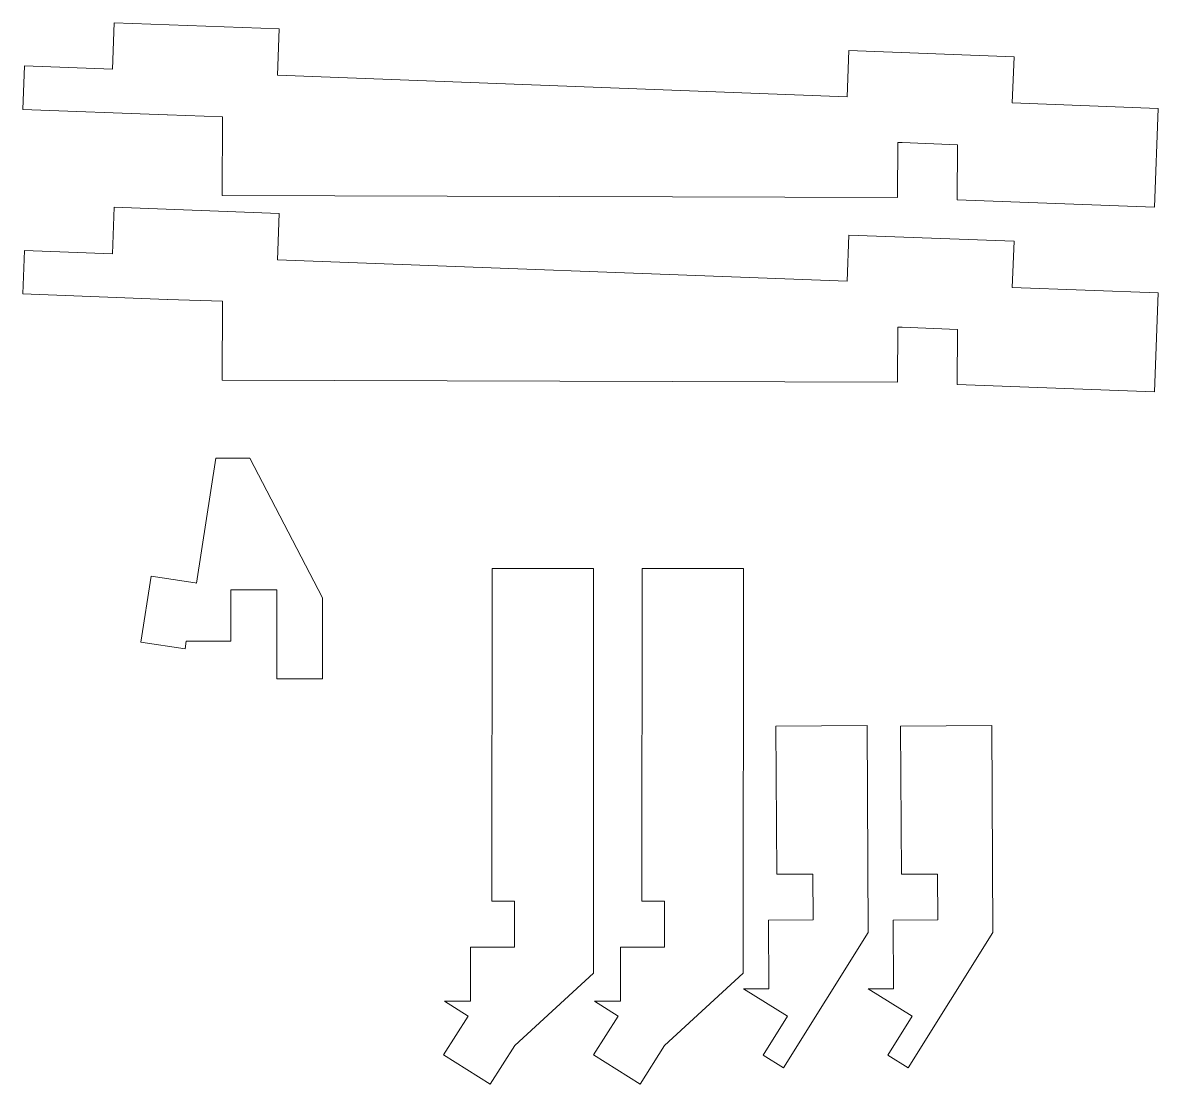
# Model space of a CAD drawing. Header units: centimetres. Extents: x -1.73 to 4.58, y -3.78 to 2.12.
import ezdxf

# ---------------------------------------------------------------- set-up
doc = ezdxf.new("R2010")
doc.units = ezdxf.units.CM
doc.header["$MEASUREMENT"] = 0

msp = doc.modelspace()

# ---------------------------------------------------------------- linework, layer by layer
at = {"lineweight": 9}
for points, knots in [([(-1.73437, 1.64114), (-1.73437, 1.64114), (-0.93234, 1.61098), (-0.93234, 1.61098), (-0.93234, 1.61098), (-0.93234, 1.61098), (-0.92914, 1.61089), (-0.92914, 1.61089), (-0.92914, 1.61089), (-0.92914, 1.61089), (-0.62342, 1.6004), (-0.62342, 1.6004), (-0.62342, 1.6004), (-0.62342, 1.6004), (-0.62531, 1.16194), (-0.62531, 1.16194), (-0.62531, 1.16194), (-0.62531, 1.16194), (3.12634, 1.15112), (3.12634, 1.15112), (3.12634, 1.15112), (3.12634, 1.15112), (3.12715, 1.45714), (3.12715, 1.45714), (3.12715, 1.45714), (3.12715, 1.45714), (3.15266, 1.45704), (3.15266, 1.45704), (3.15266, 1.45704), (3.15266, 1.45704), (3.45894, 1.44357), (3.45894, 1.44357), (3.45894, 1.44357), (3.45894, 1.44357), (3.45818, 1.13855), (3.45818, 1.13855), (3.45818, 1.13855), (3.45818, 1.13855), (4.55473, 1.09728), (4.55473, 1.09728), (4.55473, 1.09728), (4.55473, 1.09728), (4.57511, 1.64675), (4.57511, 1.64675), (4.57511, 1.64675), (4.57511, 1.64675), (3.76382, 1.67729), (3.76382, 1.67729), (3.76382, 1.67729), (3.76382, 1.67729), (3.77391, 1.93422), (3.77391, 1.93422), (3.77391, 1.93422), (3.77391, 1.93422), (2.85623, 1.96876), (2.85623, 1.96876), (2.85623, 1.96876), (2.85623, 1.96876), (2.84633, 1.71182), (2.84633, 1.71182), (2.84633, 1.71182), (2.84633, 1.71182), (-0.31832, 1.83066), (-0.31832, 1.83066), (-0.31832, 1.83066), (-0.31832, 1.83066), (-0.30869, 2.08851), (-0.30869, 2.08851), (-0.30869, 2.08851), (-0.30869, 2.08851), (-1.22638, 2.12304), (-1.22638, 2.12304), (-1.22638, 2.12304), (-1.22638, 2.12304), (-1.23591, 1.86518), (-1.23591, 1.86518), (-1.23591, 1.86518), (-1.23591, 1.86518), (-1.72521, 1.88359), (-1.72521, 1.88359), (-1.72521, 1.88359), (-1.72521, 1.88359), (-1.73437, 1.64114), (-1.73437, 1.64114)], [0, 0, 0, 0, 0.0454545, 0.0454545, 0.0454545, 0.0454545, 0.0909091, 0.0909091, 0.0909091, 0.0909091, 0.1363636, 0.1363636, 0.1363636, 0.1363636, 0.1818182, 0.1818182, 0.1818182, 0.1818182, 0.2272727, 0.2272727, 0.2272727, 0.2272727, 0.2727273, 0.2727273, 0.2727273, 0.2727273, 0.3181818, 0.3181818, 0.3181818, 0.3181818, 0.3636364, 0.3636364, 0.3636364, 0.3636364, 0.4090909, 0.4090909, 0.4090909, 0.4090909, 0.4545455, 0.4545455, 0.4545455, 0.4545455, 0.5, 0.5, 0.5, 0.5, 0.5454545, 0.5454545, 0.5454545, 0.5454545, 0.5909091, 0.5909091, 0.5909091, 0.5909091, 0.6363636, 0.6363636, 0.6363636, 0.6363636, 0.6818182, 0.6818182, 0.6818182, 0.6818182, 0.7272727, 0.7272727, 0.7272727, 0.7272727, 0.7727273, 0.7727273, 0.7727273, 0.7727273, 0.8181818, 0.8181818, 0.8181818, 0.8181818, 0.8636364, 0.8636364, 0.8636364, 0.8636364, 0.9090909, 0.9090909, 0.9090909, 0.9090909, 1, 1, 1, 1]), ([(-1.73437, 0.61537), (-1.73437, 0.61537), (-0.93234, 0.58521), (-0.93234, 0.58521), (-0.93234, 0.58521), (-0.93234, 0.58521), (-0.92914, 0.58512), (-0.92914, 0.58512), (-0.92914, 0.58512), (-0.92914, 0.58512), (-0.62342, 0.57463), (-0.62342, 0.57463), (-0.62342, 0.57463), (-0.62342, 0.57463), (-0.62531, 0.13617), (-0.62531, 0.13617), (-0.62531, 0.13617), (-0.62531, 0.13617), (3.12634, 0.12535), (3.12634, 0.12535), (3.12634, 0.12535), (3.12634, 0.12535), (3.12715, 0.43137), (3.12715, 0.43137), (3.12715, 0.43137), (3.12715, 0.43137), (3.15266, 0.43127), (3.15266, 0.43127), (3.15266, 0.43127), (3.15266, 0.43127), (3.45894, 0.4178), (3.45894, 0.4178), (3.45894, 0.4178), (3.45894, 0.4178), (3.45818, 0.11278), (3.45818, 0.11278), (3.45818, 0.11278), (3.45818, 0.11278), (4.55473, 0.07151), (4.55473, 0.07151), (4.55473, 0.07151), (4.55473, 0.07151), (4.57511, 0.62098), (4.57511, 0.62098), (4.57511, 0.62098), (4.57511, 0.62098), (3.76382, 0.65152), (3.76382, 0.65152), (3.76382, 0.65152), (3.76382, 0.65152), (3.77391, 0.90845), (3.77391, 0.90845), (3.77391, 0.90845), (3.77391, 0.90845), (2.85623, 0.94299), (2.85623, 0.94299), (2.85623, 0.94299), (2.85623, 0.94299), (2.84633, 0.68605), (2.84633, 0.68605), (2.84633, 0.68605), (2.84633, 0.68605), (-0.31832, 0.80489), (-0.31832, 0.80489), (-0.31832, 0.80489), (-0.31832, 0.80489), (-0.30869, 1.06274), (-0.30869, 1.06274), (-0.30869, 1.06274), (-0.30869, 1.06274), (-1.22638, 1.09727), (-1.22638, 1.09727), (-1.22638, 1.09727), (-1.22638, 1.09727), (-1.23591, 0.83941), (-1.23591, 0.83941), (-1.23591, 0.83941), (-1.23591, 0.83941), (-1.72521, 0.85782), (-1.72521, 0.85782), (-1.72521, 0.85782), (-1.72521, 0.85782), (-1.73437, 0.61537), (-1.73437, 0.61537)], [0, 0, 0, 0, 0.0454545, 0.0454545, 0.0454545, 0.0454545, 0.0909091, 0.0909091, 0.0909091, 0.0909091, 0.1363636, 0.1363636, 0.1363636, 0.1363636, 0.1818182, 0.1818182, 0.1818182, 0.1818182, 0.2272727, 0.2272727, 0.2272727, 0.2272727, 0.2727273, 0.2727273, 0.2727273, 0.2727273, 0.3181818, 0.3181818, 0.3181818, 0.3181818, 0.3636364, 0.3636364, 0.3636364, 0.3636364, 0.4090909, 0.4090909, 0.4090909, 0.4090909, 0.4545455, 0.4545455, 0.4545455, 0.4545455, 0.5, 0.5, 0.5, 0.5, 0.5454545, 0.5454545, 0.5454545, 0.5454545, 0.5909091, 0.5909091, 0.5909091, 0.5909091, 0.6363636, 0.6363636, 0.6363636, 0.6363636, 0.6818182, 0.6818182, 0.6818182, 0.6818182, 0.7272727, 0.7272727, 0.7272727, 0.7272727, 0.7727273, 0.7727273, 0.7727273, 0.7727273, 0.8181818, 0.8181818, 0.8181818, 0.8181818, 0.8636364, 0.8636364, 0.8636364, 0.8636364, 0.9090909, 0.9090909, 0.9090909, 0.9090909, 1, 1, 1, 1]), ([(-0.83242, -1.35664), (-0.83242, -1.35664), (-0.82574, -1.31345), (-0.82574, -1.31345), (-0.82574, -1.31345), (-0.82574, -1.31345), (-0.57792, -1.31428), (-0.57792, -1.31428), (-0.57792, -1.31428), (-0.57792, -1.31428), (-0.57792, -1.02865), (-0.57792, -1.02865), (-0.57792, -1.02865), (-0.57792, -1.02865), (-0.3229, -1.02865), (-0.3229, -1.02865), (-0.3229, -1.02865), (-0.3229, -1.02865), (-0.3229, -1.5234), (-0.3229, -1.5234), (-0.3229, -1.5234), (-0.3229, -1.5234), (-0.06788, -1.5234), (-0.06788, -1.5234), (-0.06788, -1.5234), (-0.06788, -1.5234), (-0.06788, -1.07376), (-0.06788, -1.07376), (-0.06788, -1.07376), (-0.06788, -1.07376), (-0.47325, -0.29753), (-0.47325, -0.29753), (-0.47325, -0.29753), (-0.47325, -0.29753), (-0.66161, -0.29753), (-0.66161, -0.29753), (-0.66161, -0.29753), (-0.66161, -0.29753), (-0.76903, -0.99184), (-0.76903, -0.99184), (-0.76903, -0.99184), (-0.76903, -0.99184), (-0.77583, -0.99069), (-0.77583, -0.99069), (-0.77583, -0.99069), (-0.77583, -0.99069), (-1.02115, -0.95275), (-1.02115, -0.95275), (-1.02115, -0.95275), (-1.02115, -0.95275), (-1.07774, -1.31871), (-1.07774, -1.31871), (-1.07774, -1.31871), (-1.07774, -1.31871), (-0.83242, -1.35664), (-0.83242, -1.35664)], [0, 0, 0, 0, 0.0666667, 0.0666667, 0.0666667, 0.0666667, 0.1333333, 0.1333333, 0.1333333, 0.1333333, 0.2, 0.2, 0.2, 0.2, 0.2666667, 0.2666667, 0.2666667, 0.2666667, 0.3333333, 0.3333333, 0.3333333, 0.3333333, 0.4, 0.4, 0.4, 0.4, 0.4666667, 0.4666667, 0.4666667, 0.4666667, 0.5333333, 0.5333333, 0.5333333, 0.5333333, 0.6, 0.6, 0.6, 0.6, 0.6666667, 0.6666667, 0.6666667, 0.6666667, 0.7333333, 0.7333333, 0.7333333, 0.7333333, 0.8, 0.8, 0.8, 0.8, 0.8666667, 0.8666667, 0.8666667, 0.8666667, 1, 1, 1, 1]), ([(0.60991, -3.31506), (0.60991, -3.31506), (0.74063, -3.39763), (0.74063, -3.39763), (0.74063, -3.39763), (0.74063, -3.39763), (0.60433, -3.61322), (0.60433, -3.61322), (0.60433, -3.61322), (0.60433, -3.61322), (0.86305, -3.77677), (0.86305, -3.77677), (0.86305, -3.77677), (0.86305, -3.77677), (0.99933, -3.56117), (0.99933, -3.56117), (0.99933, -3.56117), (0.99933, -3.56117), (1.43631, -3.15943), (1.43631, -3.15943), (1.43631, -3.15943), (1.43631, -3.15943), (1.43736, -0.91068), (1.43736, -0.91068), (1.43736, -0.91068), (1.43736, -0.91068), (0.87395, -0.91046), (0.87395, -0.91046), (0.87395, -0.91046), (0.87395, -0.91046), (0.87243, -2.75986), (0.87243, -2.75986), (0.87243, -2.75986), (0.87243, -2.75986), (0.99794, -2.75987), (0.99794, -2.75987), (0.99794, -2.75987), (0.99794, -2.75987), (0.99781, -3.01462), (0.99781, -3.01462), (0.99781, -3.01462), (0.99781, -3.01462), (0.75331, -3.01554), (0.75331, -3.01554), (0.75331, -3.01554), (0.75331, -3.01554), (0.7535, -3.31516), (0.7535, -3.31516), (0.7535, -3.31516), (0.7535, -3.31516), (0.60991, -3.31506), (0.60991, -3.31506)], [0, 0, 0, 0, 0.0714286, 0.0714286, 0.0714286, 0.0714286, 0.1428571, 0.1428571, 0.1428571, 0.1428571, 0.2142857, 0.2142857, 0.2142857, 0.2142857, 0.2857143, 0.2857143, 0.2857143, 0.2857143, 0.3571429, 0.3571429, 0.3571429, 0.3571429, 0.4285714, 0.4285714, 0.4285714, 0.4285714, 0.5, 0.5, 0.5, 0.5, 0.5714286, 0.5714286, 0.5714286, 0.5714286, 0.6428571, 0.6428571, 0.6428571, 0.6428571, 0.7142857, 0.7142857, 0.7142857, 0.7142857, 0.7857143, 0.7857143, 0.7857143, 0.7857143, 0.8571429, 0.8571429, 0.8571429, 0.8571429, 1, 1, 1, 1]), ([(1.44294, -3.31506), (1.44294, -3.31506), (1.57366, -3.39763), (1.57366, -3.39763), (1.57366, -3.39763), (1.57366, -3.39763), (1.43736, -3.61322), (1.43736, -3.61322), (1.43736, -3.61322), (1.43736, -3.61322), (1.69608, -3.77677), (1.69608, -3.77677), (1.69608, -3.77677), (1.69608, -3.77677), (1.83236, -3.56117), (1.83236, -3.56117), (1.83236, -3.56117), (1.83236, -3.56117), (2.26934, -3.15943), (2.26934, -3.15943), (2.26934, -3.15943), (2.26934, -3.15943), (2.27039, -0.91068), (2.27039, -0.91068), (2.27039, -0.91068), (2.27039, -0.91068), (1.70698, -0.91046), (1.70698, -0.91046), (1.70698, -0.91046), (1.70698, -0.91046), (1.70546, -2.75986), (1.70546, -2.75986), (1.70546, -2.75986), (1.70546, -2.75986), (1.83097, -2.75987), (1.83097, -2.75987), (1.83097, -2.75987), (1.83097, -2.75987), (1.83084, -3.01462), (1.83084, -3.01462), (1.83084, -3.01462), (1.83084, -3.01462), (1.58634, -3.01554), (1.58634, -3.01554), (1.58634, -3.01554), (1.58634, -3.01554), (1.58653, -3.31516), (1.58653, -3.31516), (1.58653, -3.31516), (1.58653, -3.31516), (1.44294, -3.31506), (1.44294, -3.31506)], [0, 0, 0, 0, 0.0714286, 0.0714286, 0.0714286, 0.0714286, 0.1428571, 0.1428571, 0.1428571, 0.1428571, 0.2142857, 0.2142857, 0.2142857, 0.2142857, 0.2857143, 0.2857143, 0.2857143, 0.2857143, 0.3571429, 0.3571429, 0.3571429, 0.3571429, 0.4285714, 0.4285714, 0.4285714, 0.4285714, 0.5, 0.5, 0.5, 0.5, 0.5714286, 0.5714286, 0.5714286, 0.5714286, 0.6428571, 0.6428571, 0.6428571, 0.6428571, 0.7142857, 0.7142857, 0.7142857, 0.7142857, 0.7857143, 0.7857143, 0.7857143, 0.7857143, 0.8571429, 0.8571429, 0.8571429, 0.8571429, 1, 1, 1, 1]), ([(2.65764, -2.86342), (2.65764, -2.86342), (2.41024, -2.86473), (2.41024, -2.86473), (2.41024, -2.86473), (2.41024, -2.86473), (2.41204, -3.24532), (2.41204, -3.24532), (2.41204, -3.24532), (2.41204, -3.24532), (2.2704, -3.24598), (2.2704, -3.24598), (2.2704, -3.24598), (2.2704, -3.24598), (2.51519, -3.39873), (2.51519, -3.39873), (2.51519, -3.39873), (2.51519, -3.39873), (2.38018, -3.61509), (2.38018, -3.61509), (2.38018, -3.61509), (2.38018, -3.61509), (2.49342, -3.68576), (2.49342, -3.68576), (2.49342, -3.68576), (2.49342, -3.68576), (2.96303, -2.93338), (2.96303, -2.93338), (2.96303, -2.93338), (2.96303, -2.93338), (2.95692, -1.78339), (2.95692, -1.78339), (2.95692, -1.78339), (2.95692, -1.78339), (2.45022, -1.78606), (2.45022, -1.78606), (2.45022, -1.78606), (2.45022, -1.78606), (2.45482, -2.60945), (2.45482, -2.60945), (2.45482, -2.60945), (2.45482, -2.60945), (2.65628, -2.6084), (2.65628, -2.6084), (2.65628, -2.6084), (2.65628, -2.6084), (2.65764, -2.86342), (2.65764, -2.86342)], [0, 0, 0, 0, 0.0769231, 0.0769231, 0.0769231, 0.0769231, 0.1538462, 0.1538462, 0.1538462, 0.1538462, 0.2307692, 0.2307692, 0.2307692, 0.2307692, 0.3076923, 0.3076923, 0.3076923, 0.3076923, 0.3846154, 0.3846154, 0.3846154, 0.3846154, 0.4615385, 0.4615385, 0.4615385, 0.4615385, 0.5384615, 0.5384615, 0.5384615, 0.5384615, 0.6153846, 0.6153846, 0.6153846, 0.6153846, 0.6923077, 0.6923077, 0.6923077, 0.6923077, 0.7692308, 0.7692308, 0.7692308, 0.7692308, 0.8461538, 0.8461538, 0.8461538, 0.8461538, 1, 1, 1, 1]), ([(3.35029, -2.86342), (3.35029, -2.86342), (3.10289, -2.86473), (3.10289, -2.86473), (3.10289, -2.86473), (3.10289, -2.86473), (3.10469, -3.24532), (3.10469, -3.24532), (3.10469, -3.24532), (3.10469, -3.24532), (2.96305, -3.24598), (2.96305, -3.24598), (2.96305, -3.24598), (2.96305, -3.24598), (3.20784, -3.39873), (3.20784, -3.39873), (3.20784, -3.39873), (3.20784, -3.39873), (3.07283, -3.61509), (3.07283, -3.61509), (3.07283, -3.61509), (3.07283, -3.61509), (3.18607, -3.68576), (3.18607, -3.68576), (3.18607, -3.68576), (3.18607, -3.68576), (3.65568, -2.93338), (3.65568, -2.93338), (3.65568, -2.93338), (3.65568, -2.93338), (3.64957, -1.78339), (3.64957, -1.78339), (3.64957, -1.78339), (3.64957, -1.78339), (3.14287, -1.78606), (3.14287, -1.78606), (3.14287, -1.78606), (3.14287, -1.78606), (3.14747, -2.60945), (3.14747, -2.60945), (3.14747, -2.60945), (3.14747, -2.60945), (3.34893, -2.6084), (3.34893, -2.6084), (3.34893, -2.6084), (3.34893, -2.6084), (3.35029, -2.86342), (3.35029, -2.86342)], [0, 0, 0, 0, 0.0769231, 0.0769231, 0.0769231, 0.0769231, 0.1538462, 0.1538462, 0.1538462, 0.1538462, 0.2307692, 0.2307692, 0.2307692, 0.2307692, 0.3076923, 0.3076923, 0.3076923, 0.3076923, 0.3846154, 0.3846154, 0.3846154, 0.3846154, 0.4615385, 0.4615385, 0.4615385, 0.4615385, 0.5384615, 0.5384615, 0.5384615, 0.5384615, 0.6153846, 0.6153846, 0.6153846, 0.6153846, 0.6923077, 0.6923077, 0.6923077, 0.6923077, 0.7692308, 0.7692308, 0.7692308, 0.7692308, 0.8461538, 0.8461538, 0.8461538, 0.8461538, 1, 1, 1, 1])]:
    msp.add_open_spline(points, degree=3, knots=knots, dxfattribs=at)

doc.saveas('drawing.dxf')
